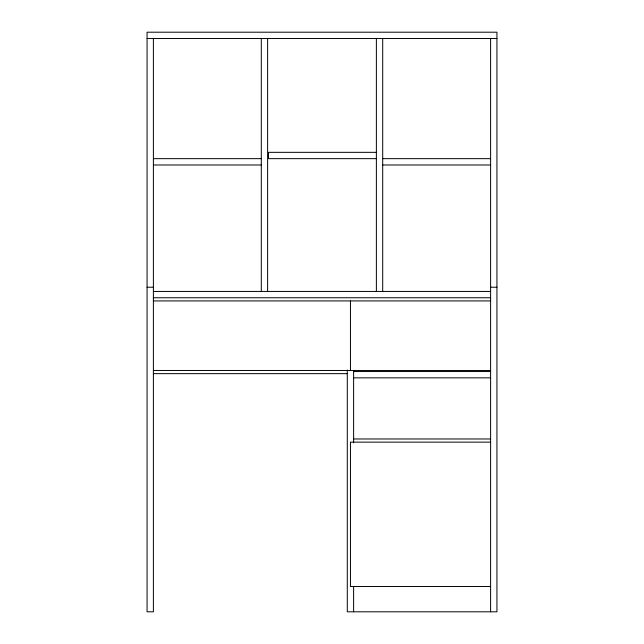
<?xml version="1.0" encoding="UTF-8"?>
<svg xmlns="http://www.w3.org/2000/svg" width="644" height="644" viewBox="0 0 644 644"><rect width="100%" height="100%" fill="white"/><g stroke="black" fill="none" stroke-linecap="round" stroke-linejoin="round"><path stroke-width="0.97" d="M147.065 38.519L496.935 38.519M376.378 152.338L268.468 152.338L268.468 158.657L376.378 158.657M153.393 158.657L261.303 158.657M382.697 158.657L490.607 158.657M153.393 164.985L261.303 164.985M382.697 164.985L490.607 164.985M147.065 287.224L153.393 287.224M490.607 287.224L496.935 287.224M153.393 291.442L490.607 291.442M153.393 297.761L490.607 297.761M153.393 300.925L490.607 300.925M153.393 370.477L490.607 370.477M353.612 371.532L490.607 371.532M153.393 373.641L347.293 373.641M353.612 377.851L490.607 377.851M353.612 438.975L490.607 438.975M490.607 442.138L350.457 442.138L350.457 586.507L490.607 586.507M490.607 38.519L490.607 611.8M382.697 38.519L382.697 291.442M376.378 38.519L376.378 291.442M353.612 370.453L353.612 442.855M353.612 586.507L353.612 611.8M350.457 300.925L350.457 370.477M347.293 370.026L347.293 611.8L496.935 611.8L496.935 32.2L147.065 32.2L147.065 611.8L153.393 611.8L153.393 38.519M267.622 38.519L267.622 291.442M261.303 38.519L261.303 291.442"/></g></svg>
